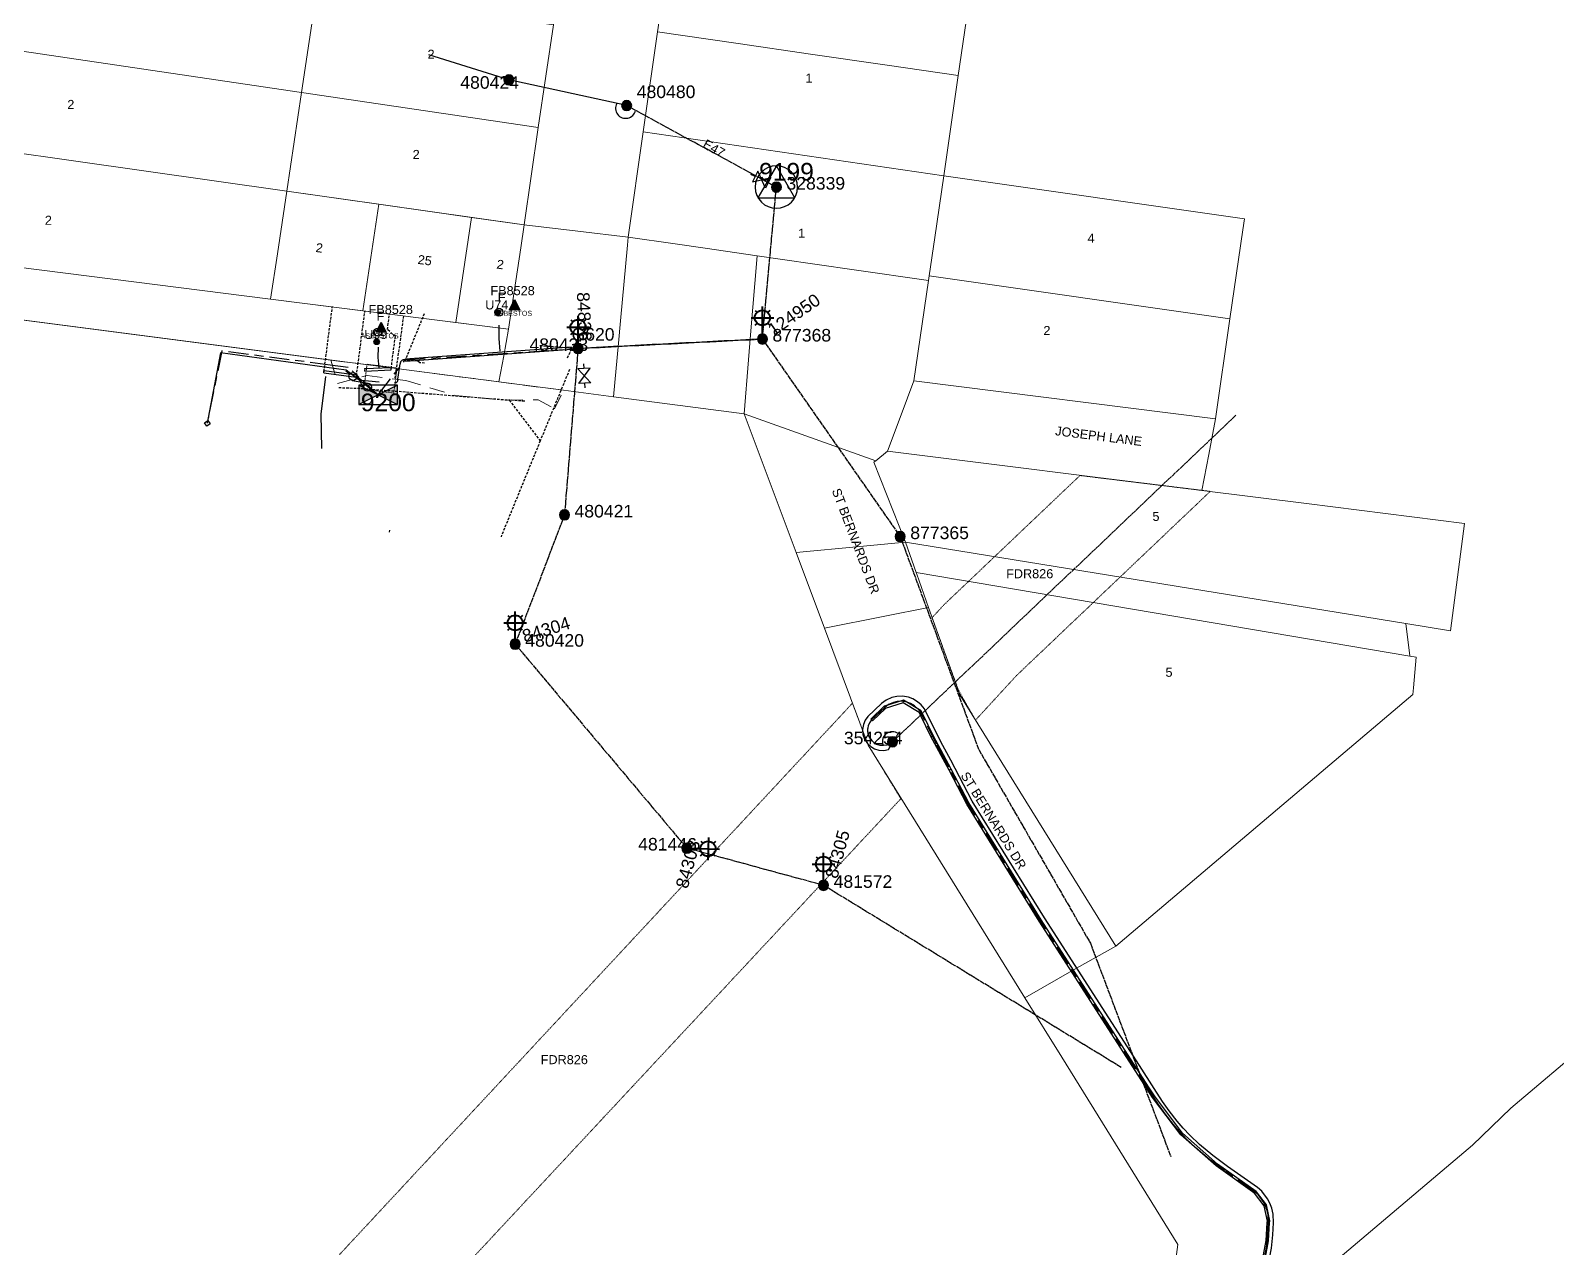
# Model space of a CAD drawing. Header units: metres. Extents: x 259983 to 262112, y 6265371 to 6267114.
# Drawn here: x 261505.5 to 261808.8, y 6266030.6 to 6266272.6 of the extents above; entities that cross this region are included whole.
import ezdxf
from ezdxf.enums import TextEntityAlignment as Align

# ---------------------------------------------------------------- set-up
doc = ezdxf.new("R2010")
doc.units = ezdxf.units.M
for name, pattern in [('Cable Exist OH', [1, 1, 0]), ('Cable Exist UG', [8.2, 4, -1.2, 1.8, -1.2]), ('Dash', [5, 3, -2]), ('DASHED', [0.75, 0.5, -0.25]), ('HIDDEN', [0.375, 0.25, -0.125]), ('HIDDEN2', [0.1875, 0.125, -0.0625])]:
    doc.linetypes.add(name, pattern=pattern)
doc.layers.get('0').update_dxf_attribs({"color": 6})
for name, color, linetype, lineweight in [('Cadastre Easements_SP_EXT', 9, 'Continuous', 5), ('Cadastre Land Parcels_SP_EXT', 9, 'Continuous', 5), ('Cadastre Other Property_SP_EXT', 9, 'HIDDEN', 5), ('Cadastre Roads_SP_EXT', 9, 'Continuous', 5)]:
    doc.layers.add(name, color=color, linetype=linetype, lineweight=lineweight)
for name, color, linetype in [('Duct_SP_EXT', 7, 'Continuous'), ('Equip_LV_EXT', 7, 'Continuous'), ('Equip_SP_HV_EXT', 7, 'Continuous'), ('Equip_SP_SL_EXT', 7, 'Continuous'), ('Mains_HV_EXT', 7, 'Continuous'), ('Mains_LV_EXT', 7, 'Continuous'), ('Mains_SL_EXT', 7, 'Continuous'), ('Mains_TR_EXT', 7, 'Continuous'), ('Services_SP_EXT', 7, 'Continuous'), ('Sub_SP_EXT', 7, 'Continuous'), ('Sub_SP_TR_HV_LV_EXT', 7, 'Continuous'), ('SupportsOH_SP_TR_HV_LV_SL_EXT', 7, 'Continuous'), ('Trench_SP_EXT', 7, 'Continuous')]:
    doc.layers.add(name, color=color, linetype=linetype)
doc.layers.add('UNKNOWN_FEATURES', color=1, linetype='DASHED', plot=False)
doc.styles.add('iecARIAL', font='arial.ttf', dxfattribs={"height": 2})
doc.styles.add('iecNAME', font='times.ttf')
doc.styles.add('POLE_LABEL', font='arial.ttf')
doc.styles.get("Standard").update_dxf_attribs({"font": 'arial.ttf'})
doc.linetypes.add('Cable E UG', pattern='A,6,-0.5,["E",Standard,S=1.7,R=0,X=0.5,Y=-1],-2.9', length=9.4)

# ---------------------------------------------------------------- blocks, each defined once
blk = doc.blocks.new('SUB_PADMOUNT_EXT')
for points in [[(0, 0), (-3.84, 1.92), (-3.84, -1.92)], [(0, 0), (3.84, 1.92), (3.84, -1.92)]]:
    blk.add_hatch(color=256).paths.add_polyline_path(points)
for p, q in [((3.84, 1.92), (-3.84, -1.92)), ((-3.84, 1.92), (3.84, -1.92))]:
    blk.add_line(p, q)
blk.add_lwpolyline([(-3.84, -1.92), (3.84, -1.92), (3.84, 1.92), (-3.84, 1.92)], close=True)
for tag, height, flags, p in [('ASSET_NUM', 3.5, 8, (2, 2)), ('STREET_CODE', 0.2, 9, (1.5, 0)), ('CONSTRUCTED_VOLTAGE', 0.2, 9, (1.5, -0.2)), ('OPERATING_VOLTAGE', 0.2, 9, (1.5, -0.6)), ('ORIENTATION', 0.2, 9, (1.5, -0.8)), ('OWNED_BY', 0.2, 9, (1.5, -1)), ('OPERATED_BY', 0.2, 9, (1.5, -1.2)), ('SECONDARY_VOLTAGE', 0.2, 9, (1.5, -1.6)), ('STATE', 0.2, 9, (1.5, -1.8)), ('SUBSTATION_TYPE', 0.2, 9, (1.5, -2.2)), ('STREETNAME', 0.2, 9, (1.5, -3)), ('NO_PHASES', 0.2, 9, (1.5, -0.4)), ('MAINTAINED_BY', 0.2, 9, (1.5, -1.4)), ('PARENT', 0.2, 9, (1.5, -2)), ('USAGE', 0.2, 9, (1.5, -2.4)), ('LEGEND', 0.2, 9, (1.5, -2.6)), ('LOCATION', 0.2, 9, (1.5, -2.8)), ('SUBURB', 0.2, 9, (1.5, -3.2)), ('Z', 0.2, 1, (1.5, -3.6)), ('NOTES', 0.2, 9, (1.5, -3.4))]:
    blk.add_attdef(tag, text='', height=height, dxfattribs=dict(flags=flags)).set_placement(p, align=Align.MIDDLE_LEFT)
blk = doc.blocks.new('SUB_POLE_EXT')
blk.add_wipeout([(0, 4.22), (0.42, 4.2), (0.83, 4.14), (1.21, 4.05), (1.62, 3.9), (1.99, 3.72), (2.35, 3.51), (2.68, 3.26), (2.99, 2.99), (3.28, 2.66), (3.52, 2.34), (3.76, 1.92), (3.9, 1.62), (4.04, 1.23), (4.18, 0.63), (4.22, 0), (4.18, -0.61), (4.06, -1.15), (3.9, -1.62), (3.58, -2.24), (3.22, -2.73), (2.97, -3.01), (2.68, -3.26), (2.36, -3.5), (2, -3.72), (1.64, -3.89), (1.25, -4.03), (0.82, -4.14), (0.42, -4.2), (0, -4.22), (-0.41, -4.2), (-0.8, -4.15), (-1.21, -4.05), (-1.62, -3.9), (-1.99, -3.73), (-2.35, -3.51), (-2.68, -3.26), (-2.96, -3.02), (-3.23, -2.72), (-3.51, -2.35), (-3.71, -2.01), (-3.91, -1.6), (-4.05, -1.21), (-4.16, -0.76), (-4.22, -0.14), (-4.21, 0.39), (-4.14, 0.83), (-4.03, 1.27), (-3.9, 1.63), (-3.71, 2.02), (-3.5, 2.37), (-3.28, 2.67), (-2.99, 2.99), (-2.68, 3.27), (-2.33, 3.52), (-1.98, 3.73), (-1.63, 3.9), (-1.2, 4.05), (-0.78, 4.15), (-0.4, 4.21)])
blk.add_line((2.16, 0.48), (2.16, 0.48, 0))
blk.add_lwpolyline([(-4.22, 0, 1), (4.22, 0, 1)], format="xyb", close=True)
blk.add_lwpolyline([(2.14, 0.52), (0, 4.22), (-3.66, -2.11), (3.66, -2.11)], close=True)
for tag, height, flags, p in [('ASSET_NUM', 3.5, 8, (2, 2)), ('STREET_CODE', 0.2, 9, (1.5, 0)), ('CONSTRUCTED_VOLTAGE', 0.2, 9, (1.5, -0.2)), ('OPERATING_VOLTAGE', 0.2, 9, (1.5, -0.6)), ('OPERATED_BY', 0.2, 9, (1.5, -0.8)), ('ORIENTATION', 0.2, 9, (1.5, -1.2)), ('OWNED_BY', 0.2, 9, (1.5, -1.4)), ('SECONDARY_VOLTAGE', 0.2, 9, (1.5, -1.6)), ('STATE', 0.2, 9, (1.5, -1.8)), ('SUBSTATION_TYPE', 0.2, 9, (1.5, -2)), ('STREETNAME', 0.2, 9, (1.5, -2.8)), ('SUBURB', 0.2, 9, (1.5, -3)), ('NO_PHASES', 0.2, 9, (1.5, -0.4)), ('MAINTAINED_BY', 0.2, 9, (1.5, -1)), ('USAGE', 0.2, 9, (1.5, -2.2)), ('LEGEND', 0.2, 9, (1.5, -2.4)), ('LOCATION', 0.2, 9, (1.5, -2.6)), ('Z', 0.2, 1, (1.5, -3.4)), ('NOTES', 0.2, 9, (1.5, -3.2))]:
    blk.add_attdef(tag, text='', height=height, dxfattribs=dict(flags=flags)).set_placement(p, align=Align.MIDDLE_LEFT)
blk = doc.blocks.new('DUCT_EXT')
blk.add_circle((0, 0.8), 0.8)
at = {"flags": 1}
blk.add_attdef('Z', (0, 0), '', height=0.2, dxfattribs=at)
at = {"flags": 9}
for tag, p in [('DUCT_CODE', (0, 0)), ('XSECT_TYPE', (0, -0.2)), ('STATE', (0, -0.6)), ('FB_REFERENCE', (0, -0.4)), ('NOTES', (0, -0.8))]:
    blk.add_attdef(tag, text='', height=0.2, dxfattribs=at).set_placement(p, align=Align.MIDDLE_LEFT)
blk = doc.blocks.new('LV_OH_LINKS_DISTFUSE_EXT')
for p, q in [((0, 0), (0.96, 0)), ((3.84, 0), (4.8, 0))]:
    blk.add_line(p, q)
blk.add_lwpolyline([(3.84, -1.2), (3.84, 1.2), (0.96, -1.2), (0.96, 1.2)], close=True)
at = {"flags": 9}
for tag, p in [('ACTUAL_STATUS', (0, 0)), ('CONSTRUCTED_VOLTAGE', (0, -0.2)), ('OPERATING_VOLTAGE', (0, -0.6)), ('ORIENTATION', (0, -0.8)), ('OWNED_BY', (0, -1)), ('STATE', (0, -1.2)), ('SWITCH_TYPE', (0, -1.4)), ('NO_PHASES', (0, -0.4)), ('USAGE', (0, -1.6)), ('NOTES', (0, -1.8))]:
    blk.add_attdef(tag, text='', height=0.2, dxfattribs=at).set_placement(p, align=Align.MIDDLE_LEFT)
at = {"flags": 1}
blk.add_attdef('Z', (0, 0), '', height=0.2, dxfattribs=at)
blk = doc.blocks.new('SL_LANTERN_EXT')
at = {"lineweight": 40}
for p, q in [((0, 1.97), (0, 6.47)), ((-2.25, 4.22), (2.25, 4.22)), ((-1.46, 5.68), (-1.06, 5.28)), ((-1.46, 2.76), (-1.06, 3.16)), ((1.46, 5.68), (1.06, 5.28)), ((1.46, 2.76), (1.06, 3.16)), ((0, 0), (0, 2.72))]:
    blk.add_line(p, q, dxfattribs=at)
blk.add_circle((0, 4.22), 1.5, dxfattribs=at)
at = {"style": 'iecARIAL', "flags": 8}
blk.add_attdef('ASSET_NUM', (1.5, 1.5), '', height=2.5, dxfattribs=at)
for tag, p, height, flags in [('OPERATING_VOLTAGE', (0.98, -1.65), 0.2, 9), ('ORIENTATION', (0.98, -1.85), 0.2, 9), ('OWNED_BY', (0.98, -2.05), 0.2, 9), ('STATE', (0.98, -2.25), 0.2, 9), ('CONSTRUCTED_VOLTAGE', (0.98, -0.65), 0.2, 9), ('CONTROL_TYPE', (0.98, -0.85), 0.2, 9), ('LANTERN_PURPOSE', (0.98, -1.05), 0.2, 9), ('LANTERN_TYPE', (0.98, -1.25), 0.2, 9), ('NO_PHASES', (0.98, -1.45), 0.2, 9), ('USAGE', (0.98, -2.45), 0.2, 9), ('CEXIST', (0.98, -2.65), 0.2, 9), ('CNEW', (0.98, -2.85), 0.2, 9), ('CNUMBER', (0.98, -3.05), 0.2, 9), ('LNUMBER', (2.18, -3.25), 2.5, 8), ('CREMOVE', (0.98, -3.25), 0.2, 9), ('CREPLACE', (0.98, -3.45), 0.2, 9), ('LKINGHEIGHT', (0.98, -3.65), 0.2, 9), ('LBRACKET', (0.98, -3.85), 0.2, 9), ('LBRACKETVOCAB', (0.98, -4.05), 0.2, 9), ('LCATEGORY', (0.98, -4.25), 0.2, 9), ('LCHARGE1', (0.98, -4.45), 0.2, 9), ('LCHARGE1PERCENT', (0.98, -4.65), 0.2, 9), ('LCHARGE2', (0.98, -4.85), 0.2, 9), ('LCHARGE2PERCENT', (0.98, -5.05), 0.2, 9), ('LCHARGE3', (0.98, -5.25), 0.2, 9), ('LCHARGE3PERCENT', (0.98, -5.45), 0.2, 9), ('LEXIST', (0.98, -5.65), 0.2, 9), ('LLAMP', (0.98, -5.85), 0.2, 9), ('LLAMPVOCAB', (0.98, -6.05), 0.2, 9), ('LMAST', (0.98, -6.25), 0.2, 9), ('STREETNAME', (0.98, -9.25), 0.2, 9), ('LMASTVOCAB', (0.98, -6.45), 0.2, 9), ('LNEW', (0.98, -6.65), 0.2, 9), ('LANTNUMBER', (0.98, -6.85), 0.2, 9), ('LOUTREACH', (0.98, -7.25), 0.2, 9), ('LOUTREACHVOCAB', (0.98, -7.45), 0.2, 9), ('LRATECODE', (0.98, -7.65), 0.2, 9), ('LREMOVE', (0.98, -7.85), 0.2, 9), ('LREPLACE', (0.98, -8.05), 0.2, 9), ('LTYPE', (0.98, -8.25), 0.2, 9), ('LTYPEVOCAB', (0.98, -8.45), 0.2, 9), ('LEGEND', (0.98, -8.65), 0.2, 9), ('LOCATION', (0.98, -8.85), 0.2, 9), ('NOTES', (0.98, -9.05), 0.2, 9), ('SUBURB', (0.98, -9.45), 0.2, 1)]:
    blk.add_attdef(tag, p, '', height=height, dxfattribs=dict(flags=flags))
blk = doc.blocks.new('CCP_EXT')
blk.add_wipeout([(0, 0.57), (0.57, 0), (0, -0.57), (-0.57, 0)])
blk.add_lwpolyline([(-0.57, 0), (0, 0.57), (0.57, 0), (0, -0.57), (-0.57, 0)])
at = {"flags": 1}
blk.add_attdef('Z', (0, 0), '', height=0.2, dxfattribs=at)
at = {"flags": 9}
for tag, p in [('CCP_TYPE', (0, 0)), ('CONSTRUCTED_VOLTAGE', (0, -0.2)), ('OPERATING_VOLTAGE', (0, -0.6)), ('ORIENTATION', (0, -0.8)), ('OWNED_BY', (0, -1)), ('STATE', (0, -1.8)), ('NO_PHASES', (0, -0.4)), ('USAGE', (0, -1.2)), ('LEGEND', (0, -1.4)), ('LIFE_SUPPORT', (0, -1.6)), ('NOTES', (0, -2))]:
    blk.add_attdef(tag, text='', height=0.2, dxfattribs=at).set_placement(p, align=Align.MIDDLE_LEFT)
blk = doc.blocks.new('POLE_EXT')
blk.add_hatch(color=256).paths.add_polyline_path([(-1, 0, 1), (1, 0, 1)])
blk.add_lwpolyline([(-1, 0, 1), (1, 0, 1)], format="xyb", close=True)
for tag, height, flags, p in [('pNumber', 2.5, 8, (-17.84, 2.07)), ('OWNED_BY', 0.2, 9, (1.35, -0.4)), ('SPECIAL_USE', 0.2, 9, (1.35, -0.8)), ('STATE', 0.2, 9, (1.35, -1)), ('cLV', 0.2, 9, (1.35, -1.4)), ('hDepth', 0.2, 9, (1.35, -1.6)), ('hDia', 0.2, 9, (1.35, -1.8)), ('cHV', 0.2, 9, (1.35, -2)), ('PARENT', 0.2, 9, (1.35, -0.6)), ('USAGE', 0.2, 9, (1.35, -1.2)), ('LBRACKET', 0.2, 9, (1.35, -2.2)), ('LExisting', 0.2, 9, (1.35, -2.4)), ('LANTNUMBER', 0.2, 9, (1.35, -2.6)), ('LOther', 0.2, 9, (1.35, -2.8)), ('LRemove', 0.2, 9, (1.35, -3)), ('cLinedev', 0.2, 9, (1.35, -3.4)), ('pExisting', 0.2, 9, (1.35, -3.8)), ('pFooting', 0.2, 9, (1.35, -4.4)), ('pNew', 0.2, 9, (1.35, -4.6)), ('pRelocate', 0.2, 9, (1.35, -5)), ('pRemove', 0.2, 9, (1.35, -5.2)), ('pReplace', 0.2, 9, (1.35, -5.4)), ('pStay', 0.2, 9, (1.35, -5.6)), ('pType', 0.2, 9, (1.35, -5.8)), ('cspan', 0.2, 9, (1.35, -6)), ('LEGEND', 0.2, 9, (1.35, -3.2)), ('LOCATION', 0.2, 9, (1.35, -3.6)), ('PFNUMBER', 0.2, 9, (1.35, -4)), ('NEWPFNUMBER', 0.2, 9, (1.35, -4.2)), ('STREETNAME', 0.2, 9, (1.35, -6.2)), ('SUBURB', 0.2, 9, (1.35, -6.4)), ('OPERATED_BY', 0.2, 9, (1.36, -7.01)), ('NOTES', 0.2, 9, (1.35, -6.6)), ('MAINTAINED_BY', 0.2, 9, (1.36, -6.81))]:
    blk.add_attdef(tag, text='', height=height, dxfattribs=dict(flags=flags)).set_placement(p, align=Align.MIDDLE_LEFT)
at = {"style": 'POLE_LABEL'}
for tag, height, flags, p in [('ASSET_NUM', 2.5, 8, (2, 2)), ('STRUCTURE_PLANT_NUMBER', 0.2, 9, (1.35, 0.03)), ('STREET_CODE', 0.2, 9, (1.35, -0.2))]:
    blk.add_attdef(tag, text='', height=height, dxfattribs=dict(at, flags=flags)).set_placement(p, align=Align.MIDDLE_LEFT)
at = {"flags": 1}
blk.add_attdef('Z', (1.35, -7.33), '', height=0.2, dxfattribs=at)
blk = doc.blocks.new('WARNING_FEATURE_EXT')
h = blk.add_hatch(color=2)
h.dxf.hatch_style = 1
h.paths.add_polyline_path([(0, 1.99), (-0.99, 0), (1, 0)])
at = {"color": 18, "true_color": 0x000000}
blk.add_lwpolyline([(-0.99, 0), (0, 1.99), (1, 0)], close=True, dxfattribs=at)
at = {"color": 18, "true_color": 0x000000, "insert": (0, 0.87), "char_height": 1.5, "attachment_point": 5, "line_spacing_factor": 1.5, "style": 'iecNAME'}
blk.add_mtext_dynamic_manual_height_columns('!', width=1.5, gutter_width=4, heights=[0], dxfattribs=at)
at = {"color": 2, "flags": 1}
for tag, p in [('STATE', (1.19, 2.01)), ('HAZMAT_ID', (1.19, 0.72))]:
    blk.add_attdef(tag, p, '', height=0.8, dxfattribs=at)
at = {"color": 2}
blk.add_attdef('WARNING_TYPE', text='', height=1, dxfattribs=at).set_placement((-4.07, -1.22), (4.88, -1.22), align=Align.ALIGNED)
at = {"color": 2, "flags": 1}
blk.add_attdef('WARNING_DESC', text='', height=0.8, dxfattribs=at).set_placement((1.19, -0.56), align=Align.MIDDLE_CENTER)
blk = doc.blocks.new('LV_UG_DFUSE_CLOSED_EXT')
for points in [[(1, 0), (0, 0)], [(5.04, 0.73), (2.16, -0.72)], [(5.05, -0.71), (2.16, 0.72)], [(6.2, 0.01), (7.2, 0.01)]]:
    blk.add_lwpolyline(points)
for centre in [(1.8, 0), (5.4, 0.01)]:
    blk.add_circle(centre, 0.8)
at = {"flags": 9}
for tag, p in [('ACTUAL_STATUS', (0, 0)), ('CONSTRUCTED_VOLTAGE', (0, -0.2)), ('OPERATING_VOLTAGE', (0, -0.6)), ('ORIENTATION', (0, -0.8)), ('STATE', (0, -1)), ('SWITCH_TYPE', (0, -1.2)), ('NO_PHASES', (0, -0.4)), ('USAGE', (0, -1.4)), ('NOTES', (0, -1.6))]:
    blk.add_attdef(tag, text='', height=0.2, dxfattribs=at).set_placement(p, align=Align.MIDDLE_LEFT)
at = {"flags": 1}
blk.add_attdef('Z', (0, 0), '', height=0.2, dxfattribs=at)
blk = doc.blocks.new('HV_DOF_CLOSED_EXT')
for p, q in [((0, 7.9), (0, 6.94)), ((0, 4.06), (0, 3.1))]:
    blk.add_line(p, q)
blk.add_lwpolyline([(-1.2, 4.06), (1.2, 4.06), (-1.2, 6.94), (1.2, 6.94)], close=True)
for tag, height, flags, p in [('ASSET_NUM', 2.5, 8, (2, 2)), ('STREET_CODE', 0.2, 9, (1.5, 0)), ('ACTUAL_STATUS', 0.2, 9, (1.5, -0.2)), ('CONSTRUCTED_VOLTAGE', 0.2, 9, (1.5, -0.4)), ('OPERATING_VOLTAGE', 0.2, 9, (1.5, -0.8)), ('ORIENTATION', 0.2, 9, (1.5, -1)), ('OWNED_BY', 0.2, 9, (1.5, -1.2)), ('OPERATED_BY', 0.2, 9, (1.5, -1.4)), ('STATE', 0.2, 9, (1.5, -1.8)), ('SWITCH_TYPE', 0.2, 9, (1.5, -2)), ('STREETNAME', 0.2, 9, (1.5, -2.8)), ('SUBURB', 0.2, 9, (1.5, -3)), ('NO_PHASES', 0.2, 9, (1.5, -0.6)), ('MAINTAINED_BY', 0.2, 9, (1.5, -1.6)), ('USAGE', 0.2, 9, (1.5, -2.2)), ('LEGEND', 0.2, 9, (1.5, -2.4)), ('LOCATION', 0.2, 9, (1.5, -2.6)), ('Z', 0.2, 1, (1.5, -3.6)), ('NOTES', 0.2, 9, (1.5, -3.2)), ('LABEL_ALIGNMENT', 0.2, 9, (1.5, -3.4))]:
    blk.add_attdef(tag, text='', height=height, dxfattribs=dict(flags=flags)).set_placement(p, align=Align.MIDDLE_LEFT)
blk = doc.blocks.new('CABLE_LARGE_EXT')
h = blk.add_hatch(color=256)
edge = h.paths.add_edge_path()
edge.add_arc((0, 0.55), 0.55, 0, 360)
blk.add_circle((0, 0.55), 0.55)
at = {"flags": 1}
blk.add_attdef('Z', (0, 0), '', height=0.2, dxfattribs=at)
at = {"flags": 9}
for tag, p in [('COND_CODE', (0, 0)), ('STATE', (0, -0.4)), ('XSECT_SIZE', (0, -0.6)), ('FB_REFERENCE', (0, -0.2)), ('NOTES', (0, -0.8))]:
    blk.add_attdef(tag, text='', height=0.2, dxfattribs=at).set_placement(p, align=Align.MIDDLE_LEFT)

msp = doc.modelspace()

# ---------------------------------------------------------------- linework, layer by layer
at = {"layer": 'Cadastre Easements_SP_EXT', "linetype": 'Dash'}
msp.add_lwpolyline([(261578.66, 6266205.36), (261572.68, 6266206.14), (261565.2, 6266207.11), (261566.52, 6266202.43), (261572.4, 6266204.04), (261578.36, 6266203.25), (261580.09, 6266203.02), (261589.88, 6266200.07), (261600.34, 6266199.14), (261606.34, 6266199.23), (261609.61, 6266197.43), (261611.38, 6266201.11), (261598.58, 6266202.77), (261578.66, 6266205.36)], close=True, dxfattribs=at)
at = {"layer": 'Cadastre Land Parcels_SP_EXT', "linetype": 'Continuous'}
for points in [[(261692.67, 6266283.51), (261633.01, 6266292.19), (261630.09, 6266272.3), (261646.07, 6266269.99), (261660.43, 6266267.88), (261675.67, 6266265.68), (261689.78, 6266263.63), (261692.67, 6266283.51)], [(261562.41, 6266280.6), (261498.25, 6266290.03), (261477.88, 6266272.31), (261559.37, 6266260.28), (261562.41, 6266280.6)], [(261609.41, 6266273.69), (261562.41, 6266280.6), (261559.37, 6266260.28), (261606.37, 6266253.34), (261609.41, 6266273.69)], [(261559.37, 6266260.28), (261477.88, 6266272.31), (261457.7, 6266254.74), (261556.44, 6266240.67), (261559.37, 6266260.28)], [(261606.37, 6266253.34), (261559.37, 6266260.28), (261556.44, 6266240.67), (261603.56, 6266233.95), (261606.37, 6266253.34)], [(261556.44, 6266240.67), (261457.7, 6266254.74), (261434.18, 6266234.36), (261494.17, 6266226.71), (261553.23, 6266219.19), (261554.58, 6266228.22), (261556.44, 6266240.67)], [(261685.13, 6266231.48), (261684.02, 6266223.86), (261743.75, 6266215.28), (261746.33, 6266233.01), (261746.64, 6266235.15), (261686.91, 6266243.74), (261685.13, 6266231.48)], [(261574.7, 6266238.06), (261556.44, 6266240.67), (261554.58, 6266228.22), (261553.23, 6266219.19), (261571.56, 6266216.88), (261574.7, 6266238.06)], [(261571.56, 6266216.88), (261590.02, 6266214.55), (261593.11, 6266235.44), (261574.7, 6266238.06), (261571.56, 6266216.88)], [(261602.89, 6266229.43), (261603.56, 6266233.95), (261593.11, 6266235.44), (261590.02, 6266214.55), (261600.49, 6266213.23), (261602.89, 6266229.43)], [(261743.75, 6266215.28), (261684.02, 6266223.86), (261683.88, 6266222.9), (261680.99, 6266202.98), (261740.88, 6266195.4), (261743.75, 6266215.28)], [(261790.34, 6266174.65), (261758.92, 6266178.59), (261738.18, 6266181.19), (261675.77, 6266189), (261673.39, 6266187.07), (261673.04, 6266186.79), (261679.33, 6266170.92), (261778.68, 6266154.74), (261787.56, 6266153.29), (261790.34, 6266174.65)], [(261780.09, 6266140.65), (261780.22, 6266141.97), (261780.75, 6266148.05), (261779.46, 6266148.27), (261681.44, 6266164.86), (261681.55, 6266164.56), (261683.85, 6266157.93), (261690.1, 6266140.61), (261721.09, 6266090.66), (261780.09, 6266140.65)]]:
    msp.add_lwpolyline(points, close=True, dxfattribs=at)
for points in [[(261732.81, 6266026.91), (261733.42, 6266031.33), (261710.33, 6266068.57), (261702.99, 6266080.4), (261671.87, 6266130.59), (261663.2, 6266153.8), (261657.57, 6266168.89), (261654.02, 6266178.38), (261647.28, 6266196.44), (261647.28, 6266196.44), (261621.31, 6266199.82), (261611.38, 6266201.11), (261598.58, 6266202.77), (261578.66, 6266205.36), (261572.68, 6266206.14), (261565.2, 6266207.11), (261430.92, 6266224.56)], [(261815.34, 6266071.85), (261799.52, 6266058.46), (261791.95, 6266051.11), (261748.83, 6266014.62)]]:
    msp.add_lwpolyline(points, dxfattribs=at)
at = {"layer": 'Cadastre Other Property_SP_EXT', "linetype": 'HIDDEN2'}
for points in [[(261572.38, 6266206.27), (261571.74, 6266201.33), (261577.69, 6266200.56), (261578.33, 6266205.52), (261572.38, 6266206.27)], [(261735.19, 6266181.58), (261713.97, 6266184.17), (261686.86, 6266158.39), (261684.58, 6266155.91), (261689.88, 6266141.39), (261693.23, 6266135.57), (261701.35, 6266144.41), (261739.83, 6266181.01), (261735.19, 6266181.58)], [(261566.6, 6265999.98), (261678.38, 6266119.93), (261671.87, 6266130.68), (261668.79, 6266138.93), (261535.37, 6265995.44), (261566.6, 6265999.98)]]:
    msp.add_lwpolyline(points, close=True, dxfattribs=at)
at = {"layer": 'Cadastre Roads_SP_EXT', "linetype": 'Continuous'}
for points in [[(261635.7, 6266310.71), (261623.8, 6266312.22), (261615.27, 6266313.29), (261612.33, 6266293.58), (261609.41, 6266273.69), (261606.37, 6266253.34), (261603.56, 6266233.95), (261614.22, 6266232.71), (261624.21, 6266231.56), (261627.23, 6266252.45), (261630.09, 6266272.3), (261633.01, 6266292.19), (261635.7, 6266310.71)], [(261494.17, 6266226.71), (261434.18, 6266234.36), (261432.37, 6266228.92), (261431.12, 6266225.14), (261430.92, 6266224.56), (261598.58, 6266202.77), (261599.53, 6266207.97), (261600.49, 6266213.23), (261553.23, 6266219.19), (261494.17, 6266226.71)], [(261648.16, 6266207.16), (261648.56, 6266212.09), (261649.85, 6266227.81), (261639.55, 6266229.33), (261633.59, 6266230.19), (261624.21, 6266231.56), (261624.07, 6266229.96), (261622.69, 6266214.93), (261622.29, 6266210.46), (261621.31, 6266199.82), (261647.28, 6266196.44), (261648.16, 6266207.16)], [(261740.88, 6266195.4), (261680.99, 6266202.98), (261678.46, 6266196.2), (261675.77, 6266189), (261738.18, 6266181.18), (261739.54, 6266188.36), (261740.88, 6266195.4)], [(261673.39, 6266187.07), (261662.3, 6266191.05), (261647.28, 6266196.44), (261654.02, 6266178.38), (261657.57, 6266168.89), (261670.27, 6266170.08), (261679.33, 6266170.92), (261673.04, 6266186.79), (261673.39, 6266187.07)], [(261779.45, 6266148.34), (261778.68, 6266154.74), (261679.33, 6266170.92), (261681.44, 6266164.86), (261779.46, 6266148.27), (261779.45, 6266148.34)], [(261721.1, 6266090.66), (261690.1, 6266140.61), (261683.85, 6266157.93), (261675.22, 6266156.21), (261663.2, 6266153.8), (261671.87, 6266130.59), (261702.99, 6266080.4), (261713.29, 6266086.24), (261721.1, 6266090.66)]]:
    msp.add_lwpolyline(points, close=True, dxfattribs=at)
at = {"layer": 'Duct_SP_EXT'}
for p, q in [((261579.94, 6266207.36), (261613.01, 6266209.75)), ((261579.98, 6266206.88), (261613.04, 6266209.27)), ((261613.01, 6266209.75), (261613.03, 6266209.51)), ((261613.04, 6266209.27), (261613.03, 6266209.51)), ((261571.9, 6266205.41), (261577.16, 6266205.63)), ((261571.9, 6266205.41), (261571.91, 6266205.17)), ((261577.16, 6266205.63), (261577.17, 6266205.4)), ((261579.94, 6266207.36), (261579.96, 6266207.12)), ((261579.98, 6266206.88), (261579.96, 6266207.12)), ((261563.78, 6266204.54), (261563.81, 6266204.78)), ((261563.78, 6266204.54), (261570.24, 6266203.7)), ((261563.84, 6266205.02), (261563.81, 6266204.78)), ((261563.84, 6266205.02), (261570.3, 6266204.18)), ((261570.24, 6266203.7), (261570.27, 6266203.94)), ((261570.3, 6266204.18), (261570.27, 6266203.94)), ((261571.93, 6266204.93), (261571.91, 6266205.17)), ((261571.93, 6266204.93), (261577.18, 6266205.16)), ((261577.18, 6266205.16), (261577.17, 6266205.4)), ((261678.94, 6266139.54), (261675.13, 6266138.32)), ((261678.88, 6266139.01), (261675.28, 6266137.86)), ((261678.88, 6266139.01), (261678.91, 6266139.27)), ((261682.04, 6266137.08), (261678.88, 6266139.01)), ((261678.94, 6266139.54), (261678.91, 6266139.27)), ((261682.41, 6266137.41), (261678.94, 6266139.54)), ((261675.08, 6266138.3), (261672.43, 6266135.78)), ((261672.43, 6266135.78), (261672.59, 6266135.61)), ((261675.33, 6266137.88), (261672.76, 6266135.43)), ((261675.13, 6266138.32), (261675.08, 6266138.3)), ((261675.08, 6266138.3), (261675.2, 6266138.09)), ((261675.13, 6266138.32), (261675.2, 6266138.09)), ((261675.28, 6266137.86), (261675.2, 6266138.09)), ((261675.33, 6266137.88), (261675.2, 6266138.09)), ((261675.28, 6266137.86), (261675.33, 6266137.88)), ((261682.01, 6266137.14), (261682.23, 6266137.24)), ((261682.37, 6266136.4), (261682.01, 6266137.14)), ((261682.01, 6266137.14), (261682.04, 6266137.08)), ((261682.04, 6266137.08), (261682.23, 6266137.24)), ((261682.41, 6266137.41), (261682.23, 6266137.24)), ((261682.44, 6266137.35), (261682.23, 6266137.24)), ((261682.37, 6266136.4), (261682.58, 6266136.5)), ((261684.37, 6266132.27), (261682.37, 6266136.4)), ((261682.44, 6266137.35), (261682.41, 6266137.41)), ((261682.8, 6266136.61), (261682.44, 6266137.35)), ((261682.8, 6266136.61), (261682.58, 6266136.5)), ((261684.8, 6266132.49), (261682.8, 6266136.61)), ((261672.76, 6266135.43), (261672.59, 6266135.61)), ((261684.37, 6266132.27), (261684.59, 6266132.38)), ((261687.97, 6266125.62), (261684.37, 6266132.27)), ((261684.8, 6266132.49), (261684.59, 6266132.38)), ((261688.39, 6266125.84), (261684.8, 6266132.49)), ((261687.97, 6266125.62), (261688.18, 6266125.73)), ((261691.5, 6266118.85), (261687.97, 6266125.62)), ((261688.39, 6266125.84), (261688.18, 6266125.73)), ((261691.92, 6266119.09), (261688.39, 6266125.84)), ((261691.5, 6266118.85), (261691.71, 6266118.97)), ((261705.88, 6266095.61), (261691.5, 6266118.85)), ((261691.92, 6266119.09), (261691.71, 6266118.97)), ((261706.28, 6266095.86), (261691.92, 6266119.09)), ((261705.88, 6266095.61), (261706.08, 6266095.73)), ((261727.32, 6266062.22), (261705.88, 6266095.61)), ((261706.28, 6266095.86), (261706.08, 6266095.73)), ((261727.72, 6266062.48), (261706.28, 6266095.86)), ((261727.32, 6266062.22), (261727.52, 6266062.35)), ((261728.36, 6266060.59), (261727.32, 6266062.22)), ((261727.72, 6266062.48), (261727.52, 6266062.35)), ((261728.75, 6266060.87), (261727.72, 6266062.48)), ((261728.36, 6266060.59), (261728.56, 6266060.73)), ((261728.37, 6266060.59), (261728.36, 6266060.59)), ((261728.37, 6266060.59), (261728.56, 6266060.73)), ((261733.99, 6266053.15), (261728.37, 6266060.59)), ((261728.75, 6266060.88), (261728.56, 6266060.73)), ((261728.75, 6266060.87), (261728.56, 6266060.73)), ((261734.34, 6266053.48), (261728.75, 6266060.88)), ((261728.75, 6266060.88), (261728.75, 6266060.87)), ((261733.99, 6266053.15), (261734.17, 6266053.32)), ((261740.98, 6266046.97), (261733.99, 6266053.15)), ((261734.34, 6266053.48), (261734.17, 6266053.32)), ((261741.28, 6266047.35), (261734.34, 6266053.48)), ((261740.98, 6266046.97), (261741.13, 6266047.16)), ((261740.99, 6266046.96), (261740.98, 6266046.97)), ((261740.99, 6266046.96), (261741.13, 6266047.16)), ((261748.68, 6266041.49), (261740.99, 6266046.96)), ((261741.27, 6266047.35), (261741.13, 6266047.16)), ((261741.28, 6266047.35), (261741.13, 6266047.16)), ((261748.97, 6266041.87), (261741.27, 6266047.35)), ((261741.27, 6266047.35), (261741.28, 6266047.35)), ((261748.65, 6266041.53), (261748.84, 6266041.68)), ((261748.66, 6266041.51), (261748.84, 6266041.68)), ((261748.68, 6266041.49), (261748.83, 6266041.68)), ((261748.97, 6266041.87), (261748.83, 6266041.68)), ((261749.01, 6266041.84), (261748.84, 6266041.68)), ((261749.03, 6266041.82), (261748.84, 6266041.68)), ((261749.01, 6266041.84), (261748.97, 6266041.87)), ((261749.03, 6266041.82), (261749.01, 6266041.84)), ((261751, 6266039.25), (261749.03, 6266041.82)), ((261750.55, 6266039.05), (261748.65, 6266041.53)), ((261748.65, 6266041.53), (261748.66, 6266041.51)), ((261748.66, 6266041.51), (261748.68, 6266041.49)), ((261750.55, 6266039.05), (261750.77, 6266039.15)), ((261751.18, 6266036.02), (261750.55, 6266039.05)), ((261751, 6266039.25), (261750.77, 6266039.15)), ((261751.67, 6266036.05), (261751, 6266039.25)), ((261750.95, 6266032.14), (261751.15, 6266035.7)), ((261751.15, 6266035.7), (261751.18, 6266036.06)), ((261751.15, 6266035.7), (261751.39, 6266035.69)), ((261751.18, 6266036.06), (261751.18, 6266036.02)), ((261751.18, 6266036.06), (261751.42, 6266036.04)), ((261751.18, 6266036.02), (261751.42, 6266036.04)), ((261751.63, 6266035.67), (261751.39, 6266035.69)), ((261751.67, 6266036.05), (261751.42, 6266036.04)), ((261751.66, 6266036.02), (261751.42, 6266036.04)), ((261751.43, 6266032.08), (261751.63, 6266035.67)), ((261751.63, 6266035.67), (261751.66, 6266036.02)), ((261751.66, 6266036.02), (261751.67, 6266036.05)), ((261750.22, 6266028.26), (261750.95, 6266032.16)), ((261750.69, 6266028.11), (261751.42, 6266032.07)), ((261750.95, 6266032.16), (261750.95, 6266032.14)), ((261750.95, 6266032.16), (261751.19, 6266032.11)), ((261750.95, 6266032.14), (261751.19, 6266032.11)), ((261751.42, 6266032.07), (261751.19, 6266032.11)), ((261751.43, 6266032.08), (261751.19, 6266032.11)), ((261751.42, 6266032.07), (261751.43, 6266032.08))]:
    msp.add_line(p, q, dxfattribs=at)
for points in [[(261598.55, 6266214.01), (261598.55, 6266211.37), (261598.73, 6266208.87)], [(261574.57, 6266209.65), (261574.54, 6266207.59), (261574.71, 6266205.65)]]:
    msp.add_lwpolyline(points, dxfattribs=at)
at = {"layer": 'Duct_SP_EXT', "linetype": 'Continuous'}
msp.add_lwpolyline([(261563.37, 6266189.51), (261563.24, 6266196.36), (261564.2, 6266203.81)], dxfattribs=at)
at = {"layer": 'Mains_HV_EXT', "linetype": 'Cable Exist UG'}
msp.add_lwpolyline([(261574.58, 6266200.2), (261579.96, 6266207.12), (261614.28, 6266209.41)], dxfattribs=at)
at = {"layer": 'Mains_HV_EXT', "linetype": 'Cable Exist OH'}
for points in [[(261650.89, 6266211.29), (261614.28, 6266209.41)], [(261650.89, 6266211.29), (261678.26, 6266172.03), (261693.85, 6266129.73), (261716.03, 6266091.24), (261732.01, 6266048.81)]]:
    msp.add_lwpolyline(points, dxfattribs=at)
at = {"layer": 'Mains_HV_EXT', "linetype": 'Cable E UG'}
msp.add_lwpolyline([(261751.59, 6266028.55), (261752, 6266030.6), (261752.26, 6266033.29), (261752.39, 6266035.68), (261752.33, 6266037.41), (261752.06, 6266038.58), (261751.68, 6266039.57), (261751.21, 6266040.46), (261750.07, 6266041.98), (261749.19, 6266042.7), (261743.29, 6266046.85), (261740.33, 6266049.01), (261737.72, 6266051.21), (261735.79, 6266053.06), (261734.44, 6266054.5), (261733.25, 6266055.88), (261731.67, 6266057.89), (261730.37, 6266059.75), (261728.72, 6266062.33), (261725.76, 6266066.94), (261706.92, 6266096.27), (261692.58, 6266119.47), (261688.32, 6266127.57), (261686.33, 6266131.26), (261683.07, 6266137.79), (261682.43, 6266138.58), (261681.71, 6266139.21), (261680.74, 6266139.78), (261679.88, 6266140.1), (261678.71, 6266140.3), (261677.56, 6266140.26), (261676.63, 6266140.04), (261675.46, 6266139.52), (261674.56, 6266138.86), (261671.84, 6266136.27), (261671.3, 6266135.54), (261670.94, 6266134.7), (261670.78, 6266133.67), (261670.87, 6266132.68), (261671.18, 6266131.8), (261671.78, 6266130.9), (261672.46, 6266130.29), (261673.17, 6266129.88), (261674.04, 6266129.61), (261675.02, 6266129.55), (261675.95, 6266129.72), (261676.73, 6266131.26)], dxfattribs=at)
at = {"layer": 'Mains_LV_EXT', "linetype": 'Continuous'}
msp.add_lwpolyline([(261621.98, 6266258.1, 1.156298), (261625.69, 6266256.72)], format="xyb", dxfattribs=at)
at = {"layer": 'Mains_SL_EXT', "linetype": 'Cable Exist OH'}
for points in [[(261614.28, 6266209.41), (261611.58, 6266176.33), (261601.8, 6266150.65)], [(261614.28, 6266209.41), (261650.89, 6266211.29)], [(261601.8, 6266150.65), (261635.88, 6266110.12)], [(261663.04, 6266102.73), (261635.88, 6266110.12)], [(261722.17, 6266066.53), (261663.04, 6266102.73)]]:
    msp.add_lwpolyline(points, dxfattribs=at)
at = {"layer": 'Mains_TR_EXT', "linetype": 'Cable Exist OH'}
msp.add_lwpolyline([(261744.92, 6266196.13), (261676.73, 6266131.26)], dxfattribs=at)
at = {"layer": 'Mains_TR_EXT', "linetype": 'Cable Exist UG'}
msp.add_lwpolyline([(261750.61, 6266028.79), (261751.01, 6266030.75), (261751.26, 6266033.36), (261751.39, 6266035.69), (261751.34, 6266037.27), (261751.1, 6266038.29), (261750.77, 6266039.15), (261750.36, 6266039.92), (261749.34, 6266041.28), (261748.58, 6266041.9), (261742.71, 6266046.04), (261739.71, 6266048.22), (261737.05, 6266050.47), (261735.08, 6266052.36), (261733.7, 6266053.83), (261732.47, 6266055.25), (261730.87, 6266057.29), (261729.54, 6266059.19), (261727.87, 6266061.79), (261724.92, 6266066.39), (261706.08, 6266095.73), (261691.71, 6266118.97), (261687.44, 6266127.1), (261685.44, 6266130.8), (261682.23, 6266137.24), (261681.71, 6266137.89), (261681.12, 6266138.4), (261680.31, 6266138.88), (261679.62, 6266139.13), (261678.65, 6266139.3), (261677.69, 6266139.26), (261676.94, 6266139.09), (261675.97, 6266138.66), (261675.2, 6266138.09), (261672.59, 6266135.61), (261672.18, 6266135.04), (261671.91, 6266134.42), (261671.78, 6266133.64), (261671.86, 6266132.89), (261672.08, 6266132.25), (261672.54, 6266131.56), (261673.05, 6266131.1), (261673.57, 6266130.81), (261674.23, 6266130.6), (261674.96, 6266130.55), (261675.67, 6266130.68), (261676.24, 6266130.92), (261676.73, 6266131.26)], dxfattribs=at)
at = {"layer": 'Mains_TR_EXT', "linetype": 'Continuous'}
msp.add_lwpolyline([(261678.18, 6266132.64, 0.81635), (261674.86, 6266130.56)], format="xyb", dxfattribs=at)
at = {"layer": 'Services_SP_EXT'}
msp.add_lwpolyline([(261623.94, 6266257.67), (261600.55, 6266262.77), (261584.62, 6266267.73)], dxfattribs=at)
at = {"layer": 'Trench_SP_EXT', "linetype": 'Cable Exist UG'}
for points in [[(261614.28, 6266209.41), (261613.03, 6266209.51)], [(261570.27, 6266203.94), (261571.25, 6266203.12), (261574.77, 6266202.79)]]:
    msp.add_lwpolyline(points, dxfattribs=at)
for points in [[(261577.81, 6266202.63, 0.539289), (261578.52, 6266203.29), (261578.52, 6266203.29), (261578.94, 6266206.36), (261578.94, 6266206.36, -0.490533), (261579.96, 6266207.12)], [(261672.59, 6266135.61, 0.94383), (261676.73, 6266131.26)]]:
    msp.add_lwpolyline(points, format="xyb", dxfattribs=at)
at = {"layer": 'UNKNOWN_FEATURES'}
for points in [[(261563.81, 6266204.78), (261565.5, 6266217.73)], [(261570.27, 6266203.94), (261571.96, 6266216.92)], [(261577.17, 6266205.4), (261578, 6266211.77), (261576.42, 6266213.18), (261576.82, 6266216.31)], [(261577.97, 6266203.5), (261579.69, 6266215.95)], [(261583.72, 6266216.31), (261579.96, 6266207.12)], [(261606.69, 6266210.01), (261613.03, 6266209.51)], [(261612.21, 6266207.52), (261613.03, 6266209.51)], [(261583.81, 6266206.49), (261582.87, 6266206.57), (261582.37, 6266206.93), (261579.96, 6266207.12)], [(261612.57, 6266205.22), (261606.77, 6266191.05)], [(261566.74, 6266201.64), (261571.26, 6266201.48), (261589.99, 6266200.01), (261600.61, 6266199.16), (261606.77, 6266191.05), (261598.98, 6266172)], [(261603.71, 6266198.91), (261600.61, 6266199.16)], [(261576.81, 6266172.91), (261576.87, 6266173.31)], [(261676.73, 6266131.26), (261677.38, 6266131.88)]]:
    msp.add_lwpolyline(points, dxfattribs=at)

# ---------------------------------------------------------------- block references
at = {"layer": 'Duct_SP_EXT'}
ref = msp.add_blockref('WARNING_FEATURE_EXT', (261601.69, 6266217.12), dxfattribs=at)
ref.add_attrib('WARNING_TYPE', 'ASBESTOS', (261597.62, 6266215.9), dxfattribs={"layer": '0', "color": 2, "height": 1})
ref = msp.add_blockref('WARNING_FEATURE_EXT', (261575.19, 6266212.63), dxfattribs=at)
ref.add_attrib('WARNING_TYPE', 'ASBESTOS', (261571.12, 6266211.42), dxfattribs={"layer": '0', "color": 2, "height": 1})
at = {"layer": 'Duct_SP_EXT', "rotation": 270.1000056260647}
for name, p in [('DUCT_EXT', (261597.76, 6266216.61)), ('CABLE_LARGE_EXT', (261597.76, 6266216.61)), ('DUCT_EXT', (261573.69, 6266212.63)), ('CABLE_LARGE_EXT', (261573.73, 6266210.72))]:
    msp.add_blockref(name, p, dxfattribs=at)
at = {"layer": 'Equip_LV_EXT', "rotation": 143.4954762751815}
msp.add_blockref('LV_UG_DFUSE_CLOSED_EXT', (261573.93, 6266200.65), dxfattribs=at)
at = {"layer": 'Equip_SP_HV_EXT'}
ref = msp.add_blockref('HV_DOF_CLOSED_EXT', (261615.26, 6266209.46), dxfattribs=dict(at, rotation=182.9354350801456))
ref.add_attrib('ASSET_NUM', 'G620', dxfattribs={"layer": '0', "height": 2.5}).set_placement((261617.26, 6266210.21), align=Align.BOTTOM_CENTER)
at = {"layer": 'Equip_SP_SL_EXT'}
ref = msp.add_blockref('SL_LANTERN_EXT', (261614.28, 6266209.41), dxfattribs=at)
ref.add_attrib('ASSET_NUM', '84836', dxfattribs={"layer": '0', "height": 2.5, "rotation": 272.9354, "style": 'iecARIAL'}).set_placement((261615.78, 6266210.91), align=Align.MIDDLE_RIGHT)
ref = msp.add_blockref('SL_LANTERN_EXT', (261650.89, 6266211.29), dxfattribs=at)
ref.add_attrib('ASSET_NUM', '124950', dxfattribs={"layer": '0', "height": 2.5, "rotation": 34.8832, "style": 'iecARIAL'}).set_placement((261652.39, 6266212.79), align=Align.MIDDLE_LEFT)
ref = msp.add_blockref('SL_LANTERN_EXT', (261601.8, 6266150.65), dxfattribs=at)
ref.add_attrib('ASSET_NUM', '84304', dxfattribs={"layer": '0', "height": 2.5, "rotation": 17.049, "style": 'iecARIAL'}).set_placement((261603.3, 6266152.15), align=Align.MIDDLE_LEFT)
ref = msp.add_blockref('SL_LANTERN_EXT', (261635.88, 6266110.12), dxfattribs=dict(at, rotation=268.3408520920397))
ref.add_attrib('ASSET_NUM', '84303', dxfattribs={"layer": '0', "height": 2.5, "rotation": 74.7637, "style": 'iecARIAL'}).set_placement((261637.38, 6266111.62), align=Align.MIDDLE_RIGHT)
ref = msp.add_blockref('SL_LANTERN_EXT', (261663.04, 6266102.73), dxfattribs=at)
ref.add_attrib('ASSET_NUM', '84305', dxfattribs={"layer": '0', "height": 2.5, "rotation": 74.7637, "style": 'iecARIAL'}).set_placement((261664.54, 6266104.23), align=Align.MIDDLE_LEFT)
at = {"layer": 'Sub_SP_EXT'}
ref = msp.add_blockref('SUB_PADMOUNT_EXT', (261574.58, 6266200.2), dxfattribs=at)
ref.add_attrib('ASSET_NUM', '9200', dxfattribs={"layer": '0', "height": 3.5}).set_placement((261576.58, 6266200.45), align=Align.TOP_CENTER)
at = {"layer": 'Sub_SP_TR_HV_LV_EXT'}
ref = msp.add_blockref('SUB_POLE_EXT', (261653.67, 6266241.48), dxfattribs=at)
ref.add_attrib('ASSET_NUM', '9199', dxfattribs={"layer": '0', "height": 3.5}).set_placement((261655.67, 6266241.73), align=Align.BOTTOM_CENTER)
at = {"layer": 'SupportsOH_SP_TR_HV_LV_SL_EXT'}
ref = msp.add_blockref('POLE_EXT', (261600.55, 6266262.77), dxfattribs=at)
ref.add_attrib('ASSET_NUM', '480424', dxfattribs={"layer": '0', "height": 2.5, "rotation": 359.9679, "style": 'POLE_LABEL'}).set_placement((261602.55, 6266263.52), align=Align.TOP_RIGHT)
ref = msp.add_blockref('POLE_EXT', (261623.94, 6266257.67), dxfattribs=at)
ref.add_attrib('ASSET_NUM', '480480', dxfattribs={"layer": '0', "height": 2.5, "style": 'POLE_LABEL'}).set_placement((261625.94, 6266258.42), align=Align.BOTTOM_LEFT)
ref = msp.add_blockref('POLE_EXT', (261650.89, 6266211.29), dxfattribs=at)
ref.add_attrib('ASSET_NUM', '877368', dxfattribs={"layer": '0', "height": 2.5, "style": 'POLE_LABEL'}).set_placement((261652.89, 6266212.04), align=Align.MIDDLE_LEFT)
ref = msp.add_blockref('POLE_EXT', (261614.28, 6266209.41), dxfattribs=at)
ref.add_attrib('ASSET_NUM', '480433', dxfattribs={"layer": '0', "height": 2.5, "style": 'POLE_LABEL'}).set_placement((261616.28, 6266210.16), align=Align.MIDDLE_RIGHT)
ref = msp.add_blockref('POLE_EXT', (261611.58, 6266176.33), dxfattribs=at)
ref.add_attrib('ASSET_NUM', '480421', dxfattribs={"layer": '0', "height": 2.5, "rotation": 359.9686, "style": 'POLE_LABEL'}).set_placement((261613.58, 6266177.08), align=Align.MIDDLE_LEFT)
ref = msp.add_blockref('POLE_EXT', (261678.26, 6266172.03), dxfattribs=at)
ref.add_attrib('ASSET_NUM', '877365', dxfattribs={"layer": '0', "height": 2.5, "style": 'POLE_LABEL'}).set_placement((261680.26, 6266172.78), align=Align.MIDDLE_LEFT)
ref = msp.add_blockref('POLE_EXT', (261601.8, 6266150.65), dxfattribs=at)
ref.add_attrib('ASSET_NUM', '480420', dxfattribs={"layer": '0', "height": 2.5, "style": 'POLE_LABEL'}).set_placement((261603.8, 6266151.4), align=Align.MIDDLE_LEFT)
ref = msp.add_blockref('POLE_EXT', (261676.73, 6266131.26), dxfattribs=at)
ref.add_attrib('ASSET_NUM', '354254', dxfattribs={"layer": '0', "height": 2.5, "style": 'POLE_LABEL'}).set_placement((261678.73, 6266132.01), align=Align.MIDDLE_RIGHT)
ref = msp.add_blockref('POLE_EXT', (261635.88, 6266110.12), dxfattribs=at)
ref.add_attrib('ASSET_NUM', '481446', dxfattribs={"layer": '0', "height": 2.5, "rotation": 359.7838, "style": 'POLE_LABEL'}).set_placement((261637.88, 6266110.87), align=Align.MIDDLE_RIGHT)
ref = msp.add_blockref('POLE_EXT', (261663.04, 6266102.73), dxfattribs=at)
ref.add_attrib('ASSET_NUM', '481572', dxfattribs={"layer": '0', "height": 2.5, "rotation": 359.9885, "style": 'POLE_LABEL'}).set_placement((261665.04, 6266103.48), align=Align.MIDDLE_LEFT)

# ---------------------------------------------------------------- texts
at = {"layer": 'Cadastre Land Parcels_SP_EXT'}
for s, p in [('2', (261584.39, 6266266.98)), ('1', (261659.45, 6266262.24)), ('2', (261512.85, 6266257)), ('2', (261581.44, 6266247.06)), ('2', (261508.38, 6266233.98)), ('1', (261657.99, 6266231.41)), ('4', (261715.46, 6266230.42)), ('2', (261706.7, 6266212.08)), ('5', (261728.36, 6266175.14)), ('5', (261730.95, 6266144.17))]:
    msp.add_text(s, height=1.8, dxfattribs=at).set_placement(p)
for s, rotation, p in [('2', 352.7881, (261562.1, 6266228.6)), ('25', 352.7871, (261582.35, 6266226.23)), ('2', 351.5334, (261598.01, 6266225.32))]:
    msp.add_text(s, height=1.8, rotation=rotation, dxfattribs=at).set_placement(p)
at = {"layer": 'Cadastre Other Property_SP_EXT'}
for p in [(261699.3, 6266163.75), (261606.87, 6266067.19)]:
    msp.add_text('FDR826', height=1.8, dxfattribs=at).set_placement(p)
at = {"layer": 'Cadastre Roads_SP_EXT'}
for s, rotation, p in [('JOSEPH LANE', 352.8248, (261708.97, 6266192.19)), ('ST BERNARDS DR', 290.8047, (261664.65, 6266181.2)), ('ST BERNARDS DR', 301.8124, (261690.2, 6266124.56))]:
    msp.add_text(s, height=1.8, rotation=rotation, dxfattribs=at).set_placement(p)
at = {"layer": 'Duct_SP_EXT'}
for s, p in [('FB8528', (261596.88, 6266220)), ('FB8528', (261572.68, 6266216.26)), ('U74', (261595.84, 6266217.17)), ('F', (261598.34, 6266218.71)), ('F', (261574.25, 6266214.91)), ('U99', (261571.81, 6266211.29))]:
    msp.add_text(s, height=1.8, dxfattribs=at).set_placement(p)
at = {"layer": 'Mains_LV_EXT'}
msp.add_text('E47', height=1.8, rotation=330.3004, dxfattribs=at).set_placement((261638.9, 6266249.52))

# ---------------------------------------------------------------- next in the draw order: linework, layer by layer
at = {"layer": 'Cadastre Land Parcels_SP_EXT', "linetype": 'Continuous'}
for points in [[(261689.78, 6266263.63), (261675.67, 6266265.68), (261660.43, 6266267.88), (261646.07, 6266269.99), (261630.09, 6266272.3), (261627.23, 6266252.45), (261686.91, 6266243.74), (261689.78, 6266263.63)], [(261686.91, 6266243.74), (261627.23, 6266252.45), (261624.21, 6266231.56), (261633.59, 6266230.19), (261639.55, 6266229.33), (261649.85, 6266227.81), (261654.42, 6266227.14), (261669.13, 6266225.04), (261683.88, 6266222.9), (261684.02, 6266223.86), (261685.13, 6266231.48), (261686.91, 6266243.74)]]:
    msp.add_lwpolyline(points, close=True, dxfattribs=at)
at = {"layer": 'Mains_HV_EXT', "linetype": 'Cable Exist OH'}
msp.add_lwpolyline([(261650.89, 6266211.29), (261653.67, 6266241.48)], dxfattribs=at)
at = {"layer": 'Mains_LV_EXT', "linetype": 'Cable Exist OH'}
msp.add_lwpolyline([(261653.67, 6266241.48), (261623.94, 6266257.67)], dxfattribs=at)

# ---------------------------------------------------------------- next in the draw order: block references
at = {"layer": 'Equip_LV_EXT', "rotation": 153.9867144447665}
msp.add_blockref('LV_OH_LINKS_DISTFUSE_EXT', (261652.92, 6266241.89), dxfattribs=at)
at = {"layer": 'Services_SP_EXT', "rotation": 79.22675356959081}
msp.add_blockref('CCP_EXT', (261540.65, 6266194.55), dxfattribs=at)
at = {"layer": 'SupportsOH_SP_TR_HV_LV_SL_EXT'}
ref = msp.add_blockref('POLE_EXT', (261653.67, 6266241.48), dxfattribs=at)
ref.add_attrib('ASSET_NUM', '328339', dxfattribs={"layer": '0', "height": 2.5, "style": 'POLE_LABEL'}).set_placement((261655.67, 6266242.23), align=Align.MIDDLE_LEFT)

# ---------------------------------------------------------------- next in the draw order: linework, layer by layer
at = {"layer": 'Services_SP_EXT'}
msp.add_lwpolyline([(261574.58, 6266200.2), (261568.21, 6266205.07), (261543.3, 6266208.52), (261540.65, 6266194.55)], dxfattribs=at)
at = {"layer": 'Trench_SP_EXT', "linetype": 'Cable Exist UG'}
msp.add_lwpolyline([(261574.58, 6266200.2), (261568.65, 6266205.65), (261568.65, 6266205.65), (261565.07, 6266206.12), (261543.52, 6266208.92), (261540.81, 6266195.53)], dxfattribs=at)

doc.saveas('drawing.dxf')
